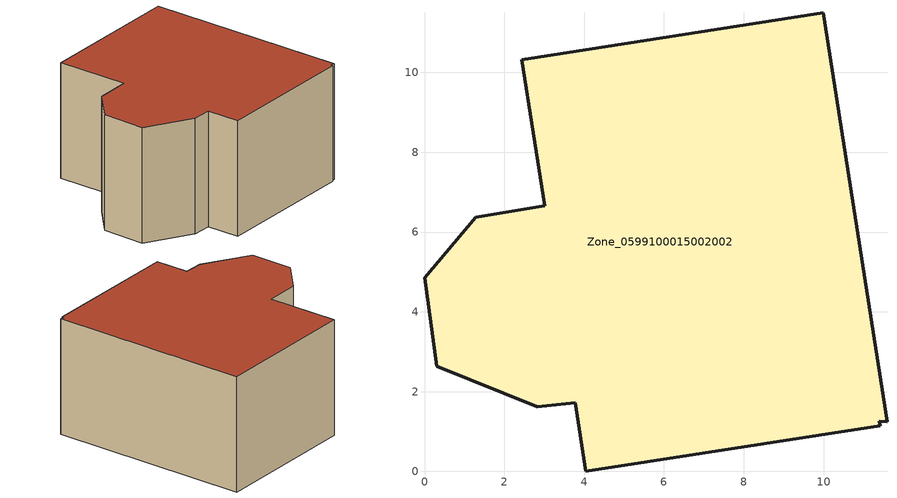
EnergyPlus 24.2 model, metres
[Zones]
Zone_0599100015002002
 floor ground (C_G): 1.29,6.37 3.01,6.66 2.44,10.32 9.99,11.5 11.59,1.25 11.4,1.26 11.42,1.15 4.04,0 3.77,1.73 2.82,1.62 0.31,2.64 0,4.86 z0.94
 wall outside (C_F): 3.01,6.66 1.29,6.37 0,4.86 0.31,2.64 2.82,1.62 3.77,1.73 4.04,0 11.42,1.15 11.4,1.26 11.59,1.25 9.99,11.5 2.44,10.32 3.01,6.66 z0.94:6.99
 roof outside (C_R): 2.82,1.62 3.77,1.73 4.04,0 11.42,1.15 11.4,1.26 11.59,1.25 9.99,11.5 2.44,10.32 3.01,6.66 1.29,6.37 0,4.86 0.31,2.64 z6.99
[BUILDING]
Pand.0599100015002002: North Axis=0; Terrain=City; Loads Convergence Tolerance Value=0.04; Temperature Convergence Tolerance Value=0.4; Solar Distribution=FullExterior; Maximum Number of Warmup Days=25; Minimum Number of Warmup Days=1
[Site:Location]
Rotterdam.The.Hague.AP_ZH_NLD Design_Conditions: Latitude=51.96; Longitude=4.45; Time Zone=1; Elevation=-4.5
[SITE:GROUNDTEMPERATURE:BUILDINGSURFACE]
18, 18, 18, 18, 18, 18, 18, 18, 18, 18, 18, 18
[MATERIAL] Thermal Absorptance=0.9; Solar Absorptance=0.7; Visible Absorptance=0.7
Name | Roughness | Thickness | Conductivity | Density | Specific Heat
G.D.1975-1991 | MediumSmooth | 0.15 | 0.288461 | 540 | 1210
F.D.1975-1991 | Rough | 0.3 | 0.230769 | 1920 | 840
R.D.1975-1991 | MediumRough | 0.2 | 0.153846 | 1500 | 1000
[CONSTRUCTION]
C_G: G.D.1975-1991
C_F: F.D.1975-1991
C_R: R.D.1975-1991
[ZONE]
Zone_0599100015002002: Type=1; Multiplier=1; Ceiling Height=Autocalculate; Volume=Autocalculate; Floor Area=autocalculate; Part of Total Floor Area=Yes
[ZONEINFILTRATION:DESIGNFLOWRATE]
Infil_Zone_0599100015002002: Zone or ZoneList or Space or SpaceList=Zone_0599100015002002; Schedule=AlwaysOn; Design Flow Rate Calculation Method=Flow/Area; Flow Rate per Floor Area=0.0042; Constant Term Coefficient=1; Temperature Term Coefficient=0; Velocity Term Coefficient=0; Velocity Squared Term Coefficient=0
[HVACTEMPLATE:ZONE:IDEALLOADSAIRSYSTEM]
Zone_0599100015002002: Maximum Heating Supply Air Temperature=50; Minimum Cooling Supply Air Temperature=13; Maximum Heating Supply Air Humidity Ratio=0.0156; Minimum Cooling Supply Air Humidity Ratio=0.0077; Heating Limit=NoLimit; Cooling Limit=NoLimit; Dehumidification Control Type=ConstantSensibleHeatRatio; Cooling Sensible Heat Ratio=0.7; Dehumidification Setpoint=60; Humidification Control Type=None; Humidification Setpoint=30; Outdoor Air Method=None; Outdoor Air Flow Rate per Person=0.00944; Outdoor Air Flow Rate per Zone Floor Area=0; Outdoor Air Flow Rate per Zone=0; Demand Controlled Ventilation Type=None; Outdoor Air Economizer Type=NoEconomizer; Heat Recovery Type=None; Sensible Heat Recovery Effectiveness=0.7; Latent Heat Recovery Effectiveness=0.65
[ZONECONTROL:THERMOSTAT]
ThermostatControl_Zone_0599100015002002: Zone or ZoneList=Zone_0599100015002002; Control Type Schedule=DualSetpointControlType; Control 1=Thermostat_Zone_0599100015002002; Temperature Difference Between Cutout And Setpoint=0
[THERMOSTATSETPOINT:DUALSETPOINT]
Thermostat_Zone_0599100015002002: Heating Setpoint Temperature Schedule=HeatingSetpoint_Zone_0599100015002002; Cooling Setpoint Temperature Schedule=CoolingSetpoint_Zone_0599100015002002
[SCHEDULE:COMPACT]
HeatingSetpoint_Zone_0599100015002002: Through: 12/31, For: AllDays, Until: 24:00, 21
CoolingSetpoint_Zone_0599100015002002: Through: 12/31, For: AllDays, Until: 24:00, 24
DualSetpointControlType: Through: 12/31, For: AllDays, Until: 24:00, 4
AlwaysOn: Through: 12/31, For: AllDays, Until: 24:00, 1
